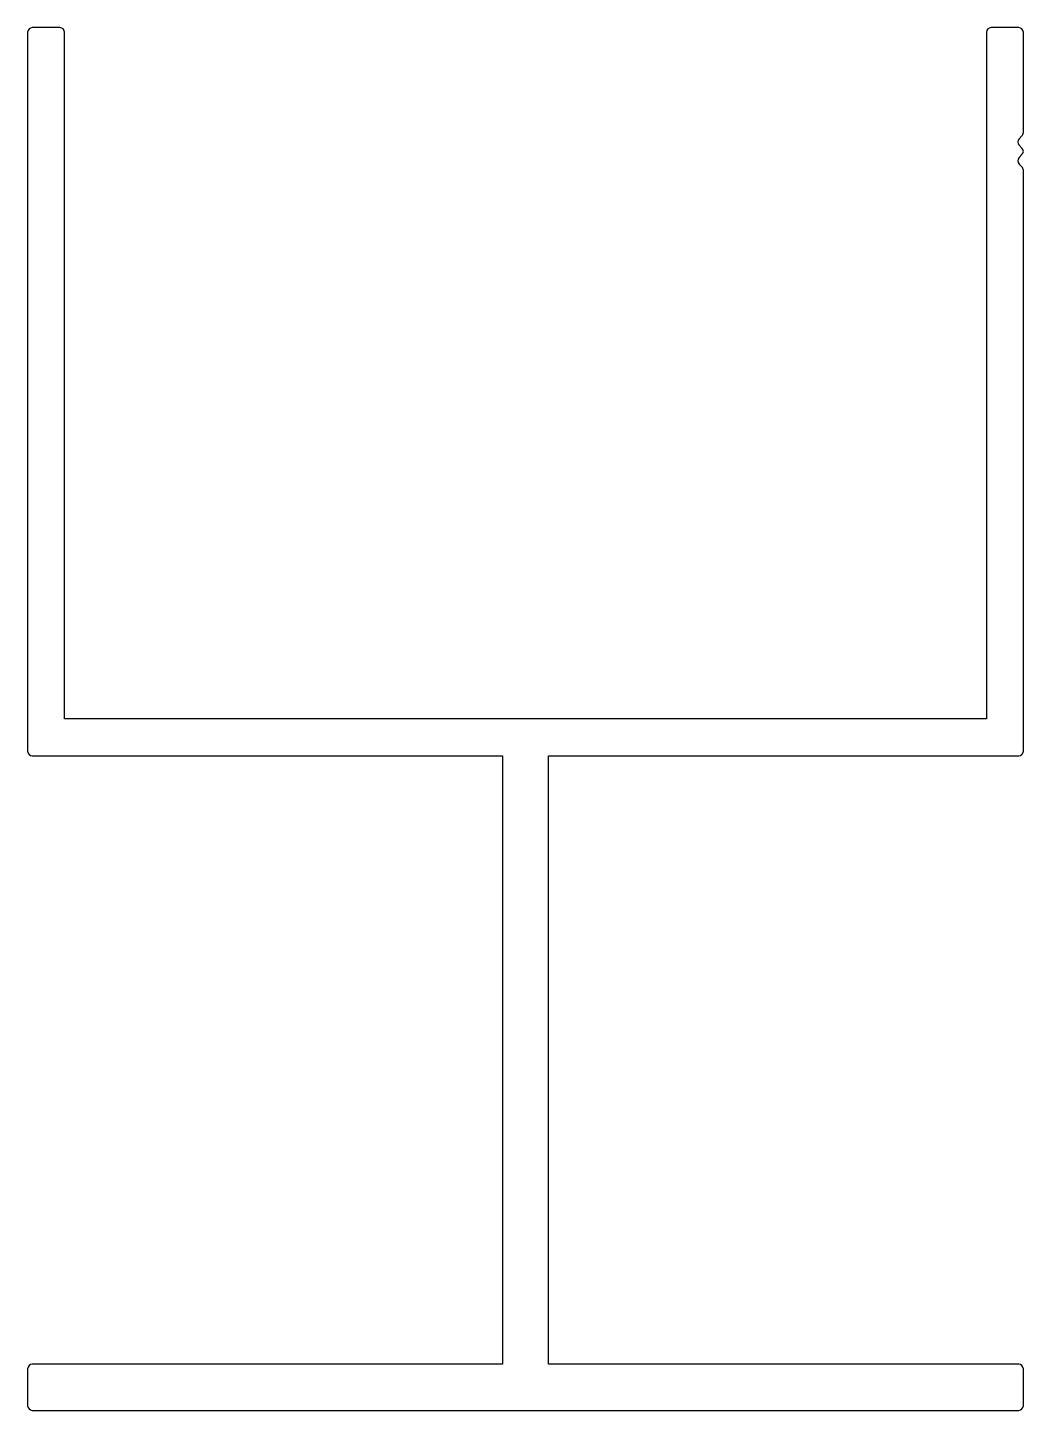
# Model space of a CAD drawing. Extents: x 3.3 to 57.3, y 3 to 78.
import ezdxf

# ---------------------------------------------------------------- set-up
doc = ezdxf.new("R2010")
doc.units = 0
doc.layers.get('0').update_dxf_attribs({"linetype": 'CONTINUOUS'})

msp = doc.modelspace()

# ---------------------------------------------------------------- linework, layer by layer
for p, q in [((5.096, 78.003), (3.596, 78.003)), ((57.096, 78.003), (55.596, 78.003)), ((3.346, 77.753), (3.346, 38.753)), ((5.346, 40.503), (5.346, 77.753)), ((55.346, 77.753), (55.346, 40.503)), ((57.346, 72.31), (57.346, 77.753)), ((57.117, 71.977), (57.273, 72.133)), ((57.273, 71.468), (57.117, 71.624)), ((57.117, 70.959), (57.273, 71.115)), ((57.273, 70.45), (57.117, 70.606)), ((57.346, 38.753), (57.346, 70.273)), ((55.346, 40.503), (5.346, 40.503)), ((3.596, 38.503), (29.096, 38.503)), ((29.096, 38.503), (29.096, 5.503)), ((31.596, 5.503), (31.596, 38.503)), ((31.596, 38.503), (57.096, 38.503)), ((3.346, 5.253), (3.346, 3.253)), ((29.096, 5.503), (3.596, 5.503)), ((57.096, 5.503), (31.596, 5.503)), ((57.346, 3.253), (57.346, 5.253)), ((3.596, 3.003), (57.096, 3.003))]:
    msp.add_line(p, q)
for centre, start, end in [((3.596, 77.753), 90, 180), ((5.096, 77.753), 0, 90), ((55.596, 77.753), 90, 180), ((57.096, 77.753), 0, 90), ((57.096, 72.31), 315, 360), ((57.294, 71.801), 135, 225), ((57.096, 71.291), 315, 45), ((57.294, 70.782), 135, 225), ((57.096, 70.273), 0, 45), ((3.596, 38.753), 180, 270), ((57.096, 38.753), 270, 0), ((3.596, 5.253), 90, 180), ((57.096, 5.253), 0, 90), ((3.596, 3.253), 180, 270), ((57.096, 3.253), 270, 0)]:
    msp.add_arc(centre, 0.25, start, end)

doc.saveas('drawing.dxf')
